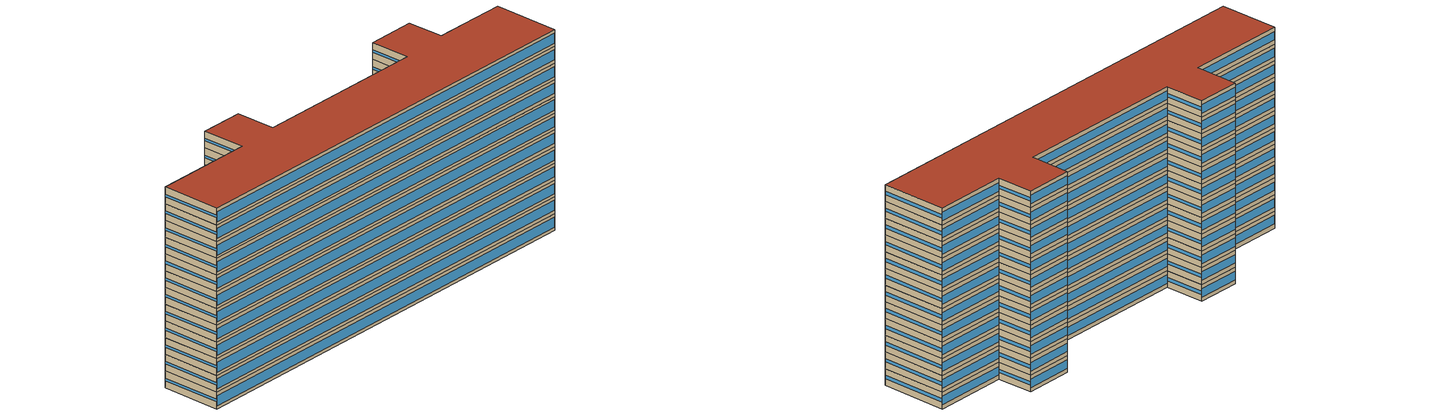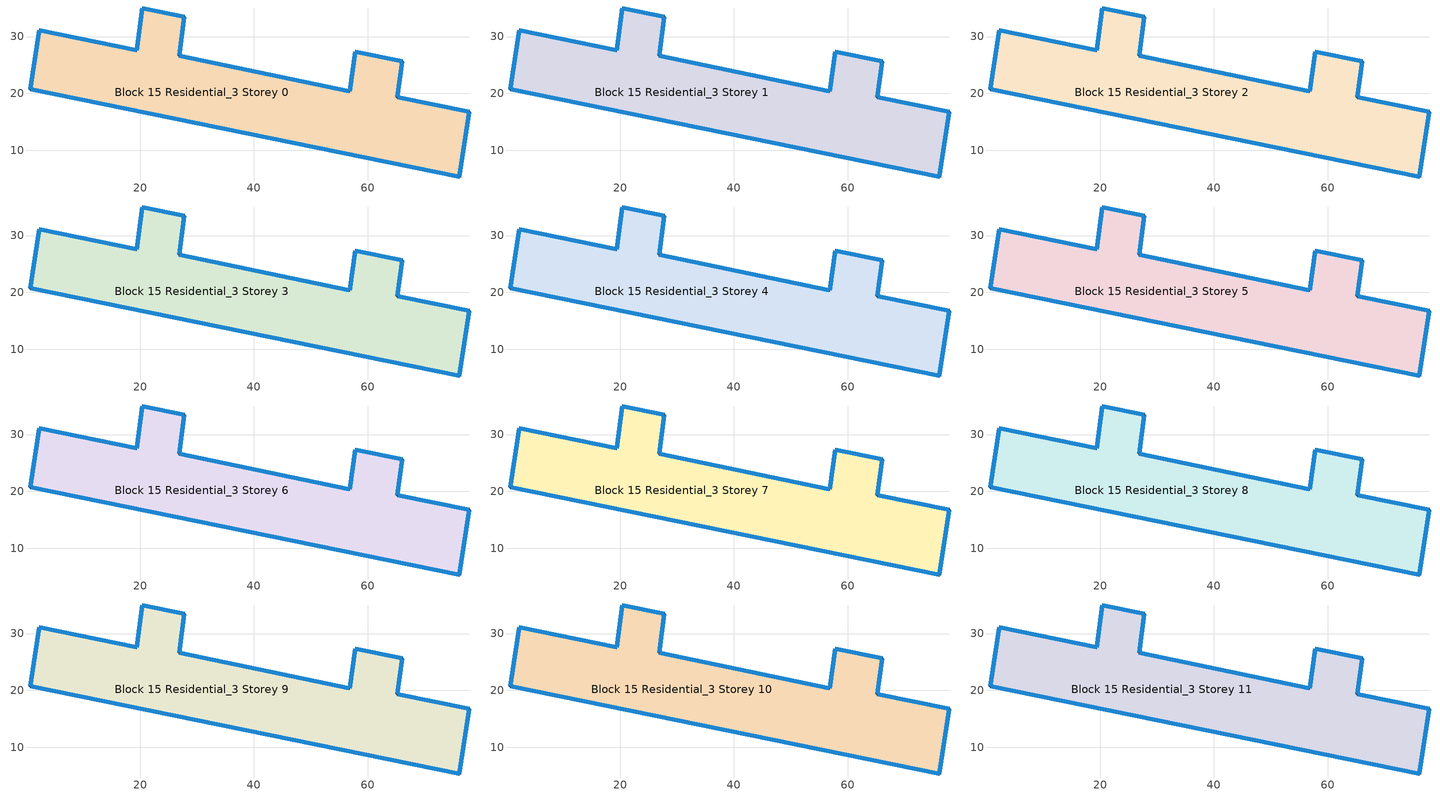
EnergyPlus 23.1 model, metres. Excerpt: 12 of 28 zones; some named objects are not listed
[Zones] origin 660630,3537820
Block 15 Residential_3 Storey 0
 floor ground (Project Floor): 66.11,25.65 65.26,19.31 77.87,16.74 76.16,5.29 0.67,20.74 2.21,31.08 19.38,27.57 20.4,35.02 27.79,33.47 26.86,26.58 56.83,20.4 57.86,27.29 z0
 wall outside (Project Wall): 0.67,20.74 76.16,5.29 77.87,16.74 65.26,19.31 66.11,25.65 57.86,27.29 56.83,20.4 26.86,26.58 27.79,33.47 20.4,35.02 19.38,27.57 2.21,31.08 0.67,20.74 z0:3
 window (Residential_south_window_construction): 0.71,20.73 76.13,5.3 z0.6:2.4
 window (Residential_east_window_construction): 76.17,5.3 77.87,16.73 / 65.26,19.32 66.11,25.64 / 26.86,26.59 27.79,33.47 z1.2:1.8
 window (Residential_north_window_construction): 77.87,16.74 65.27,19.31 / 66.1,25.65 57.86,27.29 / 56.82,20.4 26.88,26.58 / 27.79,33.47 20.4,35.02 / 19.37,27.58 2.22,31.07 z0.75:2.25
 window (Residential_west_window_construction): 57.86,27.29 56.83,20.4 / 20.39,35.02 19.38,27.58 / 2.21,31.07 0.67,20.74 z1.27:1.73
 roof outside (Project Ceiling): 76.16,5.29 77.87,16.74 65.26,19.31 66.11,25.65 57.86,27.29 56.83,20.4 26.86,26.58 27.79,33.47 20.4,35.02 19.38,27.57 2.21,31.08 0.67,20.74 z3
Block 15 Residential_3 Storey 1
 floor outside (Project Floor): 66.11,25.65 65.26,19.31 77.87,16.74 76.16,5.29 0.67,20.74 2.21,31.08 19.38,27.57 20.4,35.02 27.79,33.47 26.86,26.58 56.83,20.4 57.86,27.29 z3
 wall outside (Project Wall): 0.67,20.74 76.16,5.29 77.87,16.74 65.26,19.31 66.11,25.65 57.86,27.29 56.83,20.4 26.86,26.58 27.79,33.47 20.4,35.02 19.38,27.57 2.21,31.08 0.67,20.74 z3:6
 window (Residential_south_window_construction): 0.71,20.73 76.13,5.3 z3.6:5.4
 window (Residential_east_window_construction): 76.17,5.3 77.87,16.73 / 65.26,19.32 66.11,25.64 / 26.86,26.59 27.79,33.47 z4.2:4.8
 window (Residential_north_window_construction): 77.87,16.74 65.27,19.31 / 66.1,25.65 57.86,27.29 / 56.82,20.4 26.88,26.58 / 27.79,33.47 20.4,35.02 / 19.37,27.58 2.22,31.07 z3.75:5.25
 window (Residential_west_window_construction): 57.86,27.29 56.83,20.4 / 20.39,35.02 19.38,27.58 / 2.21,31.07 0.67,20.74 z4.28:4.72
 roof outside (Project Ceiling): 76.16,5.29 77.87,16.74 65.26,19.31 66.11,25.65 57.86,27.29 56.83,20.4 26.86,26.58 27.79,33.47 20.4,35.02 19.38,27.57 2.21,31.08 0.67,20.74 z6
Block 15 Residential_3 Storey 2
 floor outside (Project Floor): 66.11,25.65 65.26,19.31 77.87,16.74 76.16,5.29 0.67,20.74 2.21,31.08 19.38,27.57 20.4,35.02 27.79,33.47 26.86,26.58 56.83,20.4 57.86,27.29 z6
 wall outside (Project Wall): 0.67,20.74 76.16,5.29 77.87,16.74 65.26,19.31 66.11,25.65 57.86,27.29 56.83,20.4 26.86,26.58 27.79,33.47 20.4,35.02 19.38,27.57 2.21,31.08 0.67,20.74 z6:9
 window (Residential_south_window_construction): 0.71,20.73 76.13,5.3 z6.6:8.4
 window (Residential_east_window_construction): 76.17,5.3 77.87,16.73 / 65.26,19.32 66.11,25.64 / 26.86,26.59 27.79,33.47 z7.2:7.8
 window (Residential_north_window_construction): 77.87,16.74 65.27,19.31 / 66.1,25.65 57.86,27.29 / 56.82,20.4 26.88,26.58 / 27.79,33.47 20.4,35.02 / 19.37,27.58 2.22,31.07 z6.75:8.25
 window (Residential_west_window_construction): 57.86,27.29 56.83,20.4 / 20.39,35.02 19.38,27.58 / 2.21,31.07 0.67,20.74 z7.28:7.72
 roof outside (Project Ceiling): 76.16,5.29 77.87,16.74 65.26,19.31 66.11,25.65 57.86,27.29 56.83,20.4 26.86,26.58 27.79,33.47 20.4,35.02 19.38,27.57 2.21,31.08 0.67,20.74 z9
Block 15 Residential_3 Storey 3
 floor outside (Project Floor): 66.11,25.65 65.26,19.31 77.87,16.74 76.16,5.29 0.67,20.74 2.21,31.08 19.38,27.57 20.4,35.02 27.79,33.47 26.86,26.58 56.83,20.4 57.86,27.29 z9
 wall outside (Project Wall): 0.67,20.74 76.16,5.29 77.87,16.74 65.26,19.31 66.11,25.65 57.86,27.29 56.83,20.4 26.86,26.58 27.79,33.47 20.4,35.02 19.38,27.57 2.21,31.08 0.67,20.74 z9:12
 window (Residential_south_window_construction): 0.71,20.73 76.13,5.3 z9.6:11.4
 window (Residential_east_window_construction): 76.17,5.3 77.87,16.73 / 65.26,19.32 66.11,25.64 / 26.86,26.59 27.79,33.47 z10.2:10.8
 window (Residential_north_window_construction): 77.87,16.74 65.27,19.31 / 66.1,25.65 57.86,27.29 / 56.82,20.4 26.88,26.58 / 27.79,33.47 20.4,35.02 / 19.37,27.58 2.22,31.07 z9.75:11.25
 window (Residential_west_window_construction): 57.86,27.29 56.83,20.4 / 20.39,35.02 19.38,27.58 / 2.21,31.07 0.67,20.74 z10.28:10.72
 roof outside (Project Ceiling): 76.16,5.29 77.87,16.74 65.26,19.31 66.11,25.65 57.86,27.29 56.83,20.4 26.86,26.58 27.79,33.47 20.4,35.02 19.38,27.57 2.21,31.08 0.67,20.74 z12
Block 15 Residential_3 Storey 4
 floor outside (Project Floor): 66.11,25.65 65.26,19.31 77.87,16.74 76.16,5.29 0.67,20.74 2.21,31.08 19.38,27.57 20.4,35.02 27.79,33.47 26.86,26.58 56.83,20.4 57.86,27.29 z12
 wall outside (Project Wall): 0.67,20.74 76.16,5.29 77.87,16.74 65.26,19.31 66.11,25.65 57.86,27.29 56.83,20.4 26.86,26.58 27.79,33.47 20.4,35.02 19.38,27.57 2.21,31.08 0.67,20.74 z12:15
 window (Residential_south_window_construction): 0.71,20.73 76.13,5.3 z12.6:14.4
 window (Residential_east_window_construction): 76.17,5.3 77.87,16.73 / 65.26,19.32 66.11,25.64 / 26.86,26.59 27.79,33.47 z13.2:13.8
 window (Residential_north_window_construction): 77.87,16.74 65.27,19.31 / 66.1,25.65 57.86,27.29 / 56.82,20.4 26.88,26.58 / 27.79,33.47 20.4,35.02 / 19.37,27.58 2.22,31.07 z12.75:14.25
 window (Residential_west_window_construction): 57.86,27.29 56.83,20.4 / 20.39,35.02 19.38,27.58 / 2.21,31.07 0.67,20.74 z13.28:13.72
 roof outside (Project Ceiling): 76.16,5.29 77.87,16.74 65.26,19.31 66.11,25.65 57.86,27.29 56.83,20.4 26.86,26.58 27.79,33.47 20.4,35.02 19.38,27.57 2.21,31.08 0.67,20.74 z15
Block 15 Residential_3 Storey 5
 floor outside (Project Floor): 66.11,25.65 65.26,19.31 77.87,16.74 76.16,5.29 0.67,20.74 2.21,31.08 19.38,27.57 20.4,35.02 27.79,33.47 26.86,26.58 56.83,20.4 57.86,27.29 z15
 wall outside (Project Wall): 0.67,20.74 76.16,5.29 77.87,16.74 65.26,19.31 66.11,25.65 57.86,27.29 56.83,20.4 26.86,26.58 27.79,33.47 20.4,35.02 19.38,27.57 2.21,31.08 0.67,20.74 z15:18
 window (Residential_south_window_construction): 0.71,20.73 76.13,5.3 z15.6:17.4
 window (Residential_east_window_construction): 76.17,5.3 77.87,16.73 / 65.26,19.32 66.11,25.64 / 26.86,26.59 27.79,33.47 z16.2:16.8
 window (Residential_north_window_construction): 77.87,16.74 65.27,19.31 / 66.1,25.65 57.86,27.29 / 56.82,20.4 26.88,26.58 / 27.79,33.47 20.4,35.02 / 19.37,27.58 2.22,31.07 z15.75:17.25
 window (Residential_west_window_construction): 57.86,27.29 56.83,20.4 / 20.39,35.02 19.38,27.58 / 2.21,31.07 0.67,20.74 z16.27:16.73
 roof outside (Project Ceiling): 76.16,5.29 77.87,16.74 65.26,19.31 66.11,25.65 57.86,27.29 56.83,20.4 26.86,26.58 27.79,33.47 20.4,35.02 19.38,27.57 2.21,31.08 0.67,20.74 z18
Block 15 Residential_3 Storey 6
 floor outside (Project Floor): 66.11,25.65 65.26,19.31 77.87,16.74 76.16,5.29 0.67,20.74 2.21,31.08 19.38,27.57 20.4,35.02 27.79,33.47 26.86,26.58 56.83,20.4 57.86,27.29 z18
 wall outside (Project Wall): 0.67,20.74 76.16,5.29 77.87,16.74 65.26,19.31 66.11,25.65 57.86,27.29 56.83,20.4 26.86,26.58 27.79,33.47 20.4,35.02 19.38,27.57 2.21,31.08 0.67,20.74 z18:21
 window (Residential_south_window_construction): 0.71,20.73 76.13,5.3 z18.6:20.4
 window (Residential_east_window_construction): 76.17,5.3 77.87,16.73 / 65.26,19.32 66.11,25.64 / 26.86,26.59 27.79,33.47 z19.2:19.8
 window (Residential_north_window_construction): 77.87,16.74 65.27,19.31 / 66.1,25.65 57.86,27.29 / 56.82,20.4 26.88,26.58 / 27.79,33.47 20.4,35.02 / 19.37,27.58 2.22,31.07 z18.75:20.25
 window (Residential_west_window_construction): 57.86,27.29 56.83,20.4 / 20.39,35.02 19.38,27.58 / 2.21,31.07 0.67,20.74 z19.27:19.73
 roof outside (Project Ceiling): 76.16,5.29 77.87,16.74 65.26,19.31 66.11,25.65 57.86,27.29 56.83,20.4 26.86,26.58 27.79,33.47 20.4,35.02 19.38,27.57 2.21,31.08 0.67,20.74 z21
Block 15 Residential_3 Storey 7
 floor outside (Project Floor): 66.11,25.65 65.26,19.31 77.87,16.74 76.16,5.29 0.67,20.74 2.21,31.08 19.38,27.57 20.4,35.02 27.79,33.47 26.86,26.58 56.83,20.4 57.86,27.29 z21
 wall outside (Project Wall): 0.67,20.74 76.16,5.29 77.87,16.74 65.26,19.31 66.11,25.65 57.86,27.29 56.83,20.4 26.86,26.58 27.79,33.47 20.4,35.02 19.38,27.57 2.21,31.08 0.67,20.74 z21:24
 window (Residential_south_window_construction): 0.71,20.73 76.13,5.3 z21.6:23.4
 window (Residential_east_window_construction): 76.17,5.3 77.87,16.73 / 65.26,19.32 66.11,25.64 / 26.86,26.59 27.79,33.47 z22.2:22.8
 window (Residential_north_window_construction): 77.87,16.74 65.27,19.31 / 66.1,25.65 57.86,27.29 / 56.82,20.4 26.88,26.58 / 27.79,33.47 20.4,35.02 / 19.37,27.58 2.22,31.07 z21.75:23.25
 window (Residential_west_window_construction): 57.86,27.29 56.83,20.4 / 20.39,35.02 19.38,27.58 / 2.21,31.07 0.67,20.74 z22.27:22.73
 roof outside (Project Ceiling): 76.16,5.29 77.87,16.74 65.26,19.31 66.11,25.65 57.86,27.29 56.83,20.4 26.86,26.58 27.79,33.47 20.4,35.02 19.38,27.57 2.21,31.08 0.67,20.74 z24
Block 15 Residential_3 Storey 8
 floor outside (Project Floor): 66.11,25.65 65.26,19.31 77.87,16.74 76.16,5.29 0.67,20.74 2.21,31.08 19.38,27.57 20.4,35.02 27.79,33.47 26.86,26.58 56.83,20.4 57.86,27.29 z24
 wall outside (Project Wall): 0.67,20.74 76.16,5.29 77.87,16.74 65.26,19.31 66.11,25.65 57.86,27.29 56.83,20.4 26.86,26.58 27.79,33.47 20.4,35.02 19.38,27.57 2.21,31.08 0.67,20.74 z24:27
 window (Residential_south_window_construction): 0.71,20.73 76.13,5.3 z24.6:26.4
 window (Residential_east_window_construction): 76.17,5.3 77.87,16.73 / 65.26,19.32 66.11,25.64 / 26.86,26.59 27.79,33.47 z25.2:25.8
 window (Residential_north_window_construction): 77.87,16.74 65.27,19.31 / 66.1,25.65 57.86,27.29 / 56.82,20.4 26.88,26.58 / 27.79,33.47 20.4,35.02 / 19.37,27.58 2.22,31.07 z24.75:26.25
 window (Residential_west_window_construction): 57.86,27.29 56.83,20.4 / 20.39,35.02 19.38,27.58 / 2.21,31.07 0.67,20.74 z25.27:25.73
 roof outside (Project Ceiling): 76.16,5.29 77.87,16.74 65.26,19.31 66.11,25.65 57.86,27.29 56.83,20.4 26.86,26.58 27.79,33.47 20.4,35.02 19.38,27.57 2.21,31.08 0.67,20.74 z27
Block 15 Residential_3 Storey 9
 floor outside (Project Floor): 66.11,25.65 65.26,19.31 77.87,16.74 76.16,5.29 0.67,20.74 2.21,31.08 19.38,27.57 20.4,35.02 27.79,33.47 26.86,26.58 56.83,20.4 57.86,27.29 z27
 wall outside (Project Wall): 0.67,20.74 76.16,5.29 77.87,16.74 65.26,19.31 66.11,25.65 57.86,27.29 56.83,20.4 26.86,26.58 27.79,33.47 20.4,35.02 19.38,27.57 2.21,31.08 0.67,20.74 z27:30
 window (Residential_south_window_construction): 0.71,20.73 76.13,5.3 z27.6:29.4
 window (Residential_east_window_construction): 76.17,5.3 77.87,16.73 / 65.26,19.32 66.11,25.64 / 26.86,26.59 27.79,33.47 z28.2:28.8
 window (Residential_north_window_construction): 77.87,16.74 65.27,19.31 / 66.1,25.65 57.86,27.29 / 56.82,20.4 26.88,26.58 / 27.79,33.47 20.4,35.02 / 19.37,27.58 2.22,31.07 z27.75:29.25
 window (Residential_west_window_construction): 57.86,27.29 56.83,20.4 / 20.39,35.02 19.38,27.58 / 2.21,31.07 0.67,20.74 z28.27:28.73
 roof outside (Project Ceiling): 76.16,5.29 77.87,16.74 65.26,19.31 66.11,25.65 57.86,27.29 56.83,20.4 26.86,26.58 27.79,33.47 20.4,35.02 19.38,27.57 2.21,31.08 0.67,20.74 z30
Block 15 Residential_3 Storey 10
 floor outside (Project Floor): 66.11,25.65 65.26,19.31 77.87,16.74 76.16,5.29 0.67,20.74 2.21,31.08 19.38,27.57 20.4,35.02 27.79,33.47 26.86,26.58 56.83,20.4 57.86,27.29 z30
 wall outside (Project Wall): 0.67,20.74 76.16,5.29 77.87,16.74 65.26,19.31 66.11,25.65 57.86,27.29 56.83,20.4 26.86,26.58 27.79,33.47 20.4,35.02 19.38,27.57 2.21,31.08 0.67,20.74 z30:33
 window (Residential_south_window_construction): 0.71,20.73 76.13,5.3 z30.6:32.4
 window (Residential_east_window_construction): 76.17,5.3 77.87,16.73 / 65.26,19.32 66.11,25.64 / 26.86,26.59 27.79,33.47 z31.2:31.8
 window (Residential_north_window_construction): 77.87,16.74 65.27,19.31 / 66.1,25.65 57.86,27.29 / 56.82,20.4 26.88,26.58 / 27.79,33.47 20.4,35.02 / 19.37,27.58 2.22,31.07 z30.75:32.25
 window (Residential_west_window_construction): 57.86,27.29 56.83,20.4 / 20.39,35.02 19.38,27.58 / 2.21,31.07 0.67,20.74 z31.27:31.73
 roof outside (Project Ceiling): 76.16,5.29 77.87,16.74 65.26,19.31 66.11,25.65 57.86,27.29 56.83,20.4 26.86,26.58 27.79,33.47 20.4,35.02 19.38,27.57 2.21,31.08 0.67,20.74 z33
Block 15 Residential_3 Storey 11
 floor outside (Project Floor): 66.11,25.65 65.26,19.31 77.87,16.74 76.16,5.29 0.67,20.74 2.21,31.08 19.38,27.57 20.4,35.02 27.79,33.47 26.86,26.58 56.83,20.4 57.86,27.29 z33
 wall outside (Project Wall): 0.67,20.74 76.16,5.29 77.87,16.74 65.26,19.31 66.11,25.65 57.86,27.29 56.83,20.4 26.86,26.58 27.79,33.47 20.4,35.02 19.38,27.57 2.21,31.08 0.67,20.74 z33:36
 window (Residential_south_window_construction): 0.71,20.73 76.13,5.3 z33.6:35.4
 window (Residential_east_window_construction): 76.17,5.3 77.87,16.73 / 65.26,19.32 66.11,25.64 / 26.86,26.59 27.79,33.47 z34.2:34.8
 window (Residential_north_window_construction): 77.87,16.74 65.27,19.31 / 66.1,25.65 57.86,27.29 / 56.82,20.4 26.88,26.58 / 27.79,33.47 20.4,35.02 / 19.37,27.58 2.22,31.07 z33.75:35.25
 window (Residential_west_window_construction): 57.86,27.29 56.83,20.4 / 20.39,35.02 19.38,27.58 / 2.21,31.07 0.67,20.74 z34.27:34.73
 roof outside (Project Ceiling): 76.16,5.29 77.87,16.74 65.26,19.31 66.11,25.65 57.86,27.29 56.83,20.4 26.86,26.58 27.79,33.47 20.4,35.02 19.38,27.57 2.21,31.08 0.67,20.74 z36
[Building]
Building_1: North Axis=0; Terrain=City; Loads Convergence Tolerance Value=0.04; Temperature Convergence Tolerance Value=0.4; Solar Distribution=FullExterior; Maximum Number of Warmup Days=25; Minimum Number of Warmup Days=6
[Site:Location]
CHN Design_Conditions: Latitude=30; Longitude=114; Time Zone=8; Elevation=12
[SIZINGPERIOD:DESIGNDAY] Day of Month=21; DryBulb Temperature Range Modifier Type=DefaultMultipliers; Humidity Condition Type=Wetbulb; Barometric Pressure=101181; Rain Indicator=No; Snow Indicator=No; Daylight Saving Time Indicator=No; Sky Clearness=0; Begin Environment Reset Mode=FullResetAtBeginEnvironment
Name | Month | Day Type | Maximum DryBulb Temperature | Daily DryBulb Temperature Range | Wetbulb or DewPoint at Maximum DryBulb | Wind Speed | Wind Direction | Solar Model Indicator | ASHRAE Clear Sky Optical Depth for Beam Irradiance taub | ASHRAE Clear Sky Optical Depth for Diffuse Irradiance taud
Ann Htg 99.6% Condns DB | 1 | WinterDesignDay | -10 | 0 | -4.8 | 1 | 340 | ASHRAEClearSky | 0 | 0
Ann Clg .4% Condns DB=>MWB | 7 | SummerDesignDay | 40 | 6.6 | 27.1 | 3.5 | 220 | ASHRAETau | 0.781 | 1.413
[MATERIAL]
DefaultMaterial: Roughness=Rough; Thickness=0.1; Conductivity=0.1; Density=1000; Specific Heat=1000; Thermal Absorptance=0.9; Solar Absorptance=0.7; Visible Absorptance=0.7
[WINDOWMATERIAL:SIMPLEGLAZINGSYSTEM] UFactor=1.5; Solar Heat Gain Coefficient=0.4; Visible Transmittance=0.6
Residential_east_window; Residential_south_window; Residential_west_window; Residential_north_window
[CONSTRUCTION]
Project Wall; Project Floor; Project Ceiling: DefaultMaterial
Residential_east_window_construction: Residential_east_window
Residential_south_window_construction: Residential_south_window
Residential_west_window_construction: Residential_west_window
Residential_north_window_construction: Residential_north_window
[SPACE] Ceiling Height=autocalculate; Volume=autocalculate; Floor Area=autocalculate; Space Type=Residential
Name | Zone
Block 15 Residential_3 Storey 0_space | Block 15 Residential_3 Storey 0
Block 15 Residential_3 Storey 1_space | Block 15 Residential_3 Storey 1
Block 15 Residential_3 Storey 2_space | Block 15 Residential_3 Storey 2
Block 15 Residential_3 Storey 3_space | Block 15 Residential_3 Storey 3
Block 15 Residential_3 Storey 4_space | Block 15 Residential_3 Storey 4
Block 15 Residential_3 Storey 5_space | Block 15 Residential_3 Storey 5
Block 15 Residential_3 Storey 6_space | Block 15 Residential_3 Storey 6
Block 15 Residential_3 Storey 7_space | Block 15 Residential_3 Storey 7
Block 15 Residential_3 Storey 8_space | Block 15 Residential_3 Storey 8
Block 15 Residential_3 Storey 9_space | Block 15 Residential_3 Storey 9
Block 15 Residential_3 Storey 10_space | Block 15 Residential_3 Storey 10
Block 15 Residential_3 Storey 11_space | Block 15 Residential_3 Storey 11
[SPACELIST]
Residential: Block 15 Residential_3 Storey 0_space, Block 15 Residential_3 Storey 1_space, Block 15 Residential_3 Storey 2_space, Block 15 Residential_3 Storey 3_space, Block 15 Residential_3 Storey 4_space, Block 15 Residential_3 Storey 5_space, Block 15 Residential_3 Storey 6_space, Block 15 Residential_3 Storey 7_space, Block 15 Residential_3 Storey 8_space, Block 15 Residential_3 Storey 9_space, Block 15 Residential_3 Storey 10_space, Block 15 Residential_3 Storey 11_space, Block 15 Residential_3 Storey 12_space, Block 15 Residential_3 Storey 13_space, Block 15 Residential_3 Storey 14_space, Block 15 Residential_3 Storey 15_space, Block 15 Residential_3 Storey 16_space, Block 15 Residential_3 Storey 17_space, Block 15 Residential_3 Storey 18_space, Block 15 Residential_3 Storey 19_space, Block 15 Residential_3 Storey 20_space, Block 15 Residential_3 Storey 21_space, Block 15 Residential_3 Storey 22_space, Block 15 Residential_3 Storey 23_space, Block 15 Residential_3 Storey 24_space, Block 15 Residential_3 Storey 25_space, Block 15 Residential_3 Storey 26_space, Block 15 Residential_3 Storey 27_space
[ZONE] Type=1; Multiplier=1; Ceiling Height=autocalculate; Volume=autocalculate; Floor Area=autocalculate; Part of Total Floor Area=Yes
Block 15 Residential_3 Storey 0; Block 15 Residential_3 Storey 1; Block 15 Residential_3 Storey 2; Block 15 Residential_3 Storey 3; Block 15 Residential_3 Storey 4; Block 15 Residential_3 Storey 5; Block 15 Residential_3 Storey 6; Block 15 Residential_3 Storey 7; Block 15 Residential_3 Storey 8; Block 15 Residential_3 Storey 9; Block 15 Residential_3 Storey 10; Block 15 Residential_3 Storey 11
[PEOPLE]
People_for_residential: Zone or ZoneList or Space or SpaceList=Residential; Number of People Schedule=SeasonalSchedule_Schedule_residential_people; Number of People Calculation Method=People/Area; People per Floor Area=0.04; Fraction Radiant=0.3; Sensible Heat Fraction=autocalculate; Activity Level Schedule=SeasonalSchedule_Schedule_residential_activity; Carbon Dioxide Generation Rate=3.82e-08; Enable ASHRAE 55 Comfort Warnings=No; Mean Radiant Temperature Calculation Type=ZoneAveraged; Clothing Insulation Calculation Method=ClothingInsulationSchedule; Cold Stress Temperature Threshold=15.56; Heat Stress Temperature Threshold=30
[LIGHTS]
Light_for_residential: Zone or ZoneList or Space or SpaceList=Residential; Schedule=SeasonalSchedule_residential_lighting; Design Level Calculation Method=Watts/Area; Watts per Zone Floor Area=5; Return Air Fraction=0; Fraction Radiant=0.32; Fraction Visible=0.25; Fraction Replaceable=1; EndUse Subcategory=General; Return Air Fraction Calculated from Plenum Temperature=No; Return Air Fraction Function of Plenum Temperature Coefficient 1=0; Return Air Fraction Function of Plenum Temperature Coefficient 2=0
[ELECTRICEQUIPMENT]
Equipment_for_residential: Zone or ZoneList or Space or SpaceList=Residential; Schedule=SeasonalSchedule_Schedule_residential_equipment; Design Level Calculation Method=Watts/Area; Watts per Zone Floor Area=3.8; Fraction Latent=0; Fraction Radiant=0; Fraction Lost=0; EndUse Subcategory=Electric Equipment
[DAYLIGHTING:CONTROLS] Illuminance Setpoint at Reference Point 1=300
Name | Zone or Space | Glare Calculation Daylighting Reference Point | Daylighting Reference Point 1
Dlight_Block 15 Residential_3 Storey 0 | Block 15 Residential_3 Storey 0 | Rpoint_Block 15 Residential_3 Storey 0 | Rpoint_Block 15 Residential_3 Storey 0
Dlight_Block 15 Residential_3 Storey 1 | Block 15 Residential_3 Storey 1 | Rpoint_Block 15 Residential_3 Storey 1 | Rpoint_Block 15 Residential_3 Storey 1
Dlight_Block 15 Residential_3 Storey 2 | Block 15 Residential_3 Storey 2 | Rpoint_Block 15 Residential_3 Storey 2 | Rpoint_Block 15 Residential_3 Storey 2
Dlight_Block 15 Residential_3 Storey 3 | Block 15 Residential_3 Storey 3 | Rpoint_Block 15 Residential_3 Storey 3 | Rpoint_Block 15 Residential_3 Storey 3
Dlight_Block 15 Residential_3 Storey 4 | Block 15 Residential_3 Storey 4 | Rpoint_Block 15 Residential_3 Storey 4 | Rpoint_Block 15 Residential_3 Storey 4
Dlight_Block 15 Residential_3 Storey 5 | Block 15 Residential_3 Storey 5 | Rpoint_Block 15 Residential_3 Storey 5 | Rpoint_Block 15 Residential_3 Storey 5
Dlight_Block 15 Residential_3 Storey 6 | Block 15 Residential_3 Storey 6 | Rpoint_Block 15 Residential_3 Storey 6 | Rpoint_Block 15 Residential_3 Storey 6
Dlight_Block 15 Residential_3 Storey 7 | Block 15 Residential_3 Storey 7 | Rpoint_Block 15 Residential_3 Storey 7 | Rpoint_Block 15 Residential_3 Storey 7
Dlight_Block 15 Residential_3 Storey 8 | Block 15 Residential_3 Storey 8 | Rpoint_Block 15 Residential_3 Storey 8 | Rpoint_Block 15 Residential_3 Storey 8
Dlight_Block 15 Residential_3 Storey 9 | Block 15 Residential_3 Storey 9 | Rpoint_Block 15 Residential_3 Storey 9 | Rpoint_Block 15 Residential_3 Storey 9
Dlight_Block 15 Residential_3 Storey 10 | Block 15 Residential_3 Storey 10 | Rpoint_Block 15 Residential_3 Storey 10 | Rpoint_Block 15 Residential_3 Storey 10
Dlight_Block 15 Residential_3 Storey 11 | Block 15 Residential_3 Storey 11 | Rpoint_Block 15 Residential_3 Storey 11 | Rpoint_Block 15 Residential_3 Storey 11
[HVACTEMPLATE:THERMOSTAT]
Name | Heating Setpoint Schedule | Cooling Setpoint Schedule
Thermostat_for_office | SeasonalSchedule_office_heating | SeasonalSchedule_office_cooling
Thermostat_for_commercial | SeasonalSchedule_commerical_heating | SeasonalSchedule_commerical_cooling
Thermostat_for_residential | SeasonalSchedule_residential_heating | SeasonalSchedule_residential_cooling
Thermostat_for_school | SeasonalSchedule_school_heating | SeasonalSchedule_school_cooling
Thermostat_for_hospital | SeasonalSchedule_hospital_heating | SeasonalSchedule_hospital_cooling
Thermostat_for_industrial | SeasonalSchedule_Industrial_heating | SeasonalSchedule_Industrial_cooling
Thermostat_for_transport | SeasonalSchedule_transport_heating | SeasonalSchedule_transport_cooling
Thermostat_for_administration | SeasonalSchedule_administration_heating | SeasonalSchedule_administration_cooling
[HVACTEMPLATE:ZONE:IDEALLOADSAIRSYSTEM] Template Thermostat=Thermostat_for_residential; Maximum Heating Supply Air Temperature=50; Minimum Cooling Supply Air Temperature=13; Maximum Heating Supply Air Humidity Ratio=0.0156; Minimum Cooling Supply Air Humidity Ratio=0.0077; Heating Limit=NoLimit; Cooling Limit=NoLimit; Dehumidification Control Type=ConstantSensibleHeatRatio; Cooling Sensible Heat Ratio=0.7; Dehumidification Setpoint=60; Humidification Control Type=None; Humidification Setpoint=30; Outdoor Air Method=DetailedSpecification; Outdoor Air Flow Rate per Person=0.00944; Outdoor Air Flow Rate per Zone Floor Area=0; Outdoor Air Flow Rate per Zone=0; Design Specification Outdoor Air Object=Ventilation_for_residential; Demand Controlled Ventilation Type=None; Outdoor Air Economizer Type=NoEconomizer; Heat Recovery Type=None; Sensible Heat Recovery Effectiveness=0.7; Latent Heat Recovery Effectiveness=0.65
Block 15 Residential_3 Storey 0; Block 15 Residential_3 Storey 1; Block 15 Residential_3 Storey 2; Block 15 Residential_3 Storey 3; Block 15 Residential_3 Storey 4; Block 15 Residential_3 Storey 5; Block 15 Residential_3 Storey 6; Block 15 Residential_3 Storey 7; Block 15 Residential_3 Storey 8; Block 15 Residential_3 Storey 9; Block 15 Residential_3 Storey 10; Block 15 Residential_3 Storey 11
[DESIGNSPECIFICATION:OUTDOORAIR]
Ventilation_for_residential: Outdoor Air Method=Flow/Person; Outdoor Air Flow per Person=0.00833333; Outdoor Air Flow per Zone Floor Area=0; Outdoor Air Flow per Zone=0; Outdoor Air Flow Air Changes per Hour=0
[SCHEDULE:DAY:HOURLY]
Schedule_administration_heating_summer_hourly; Schedule_commerical_heating_summer_hourly; Schedule_residential_heating_summer_hourly; Schedule_school_heating_summer_hourly; Schedule_hospital_heating_summer_hourly; Schedule_Industrial_heating_summer_hourly; Schedule_transport_heating_summer_hourly; Schedule_office_heating_summer_hourly: -20, -20, -20, -20, -20, -20, -20, -20, -20, -20, -20, -20, -20, -20, -20, -20, -20, -20, -20, -20, -20, -20, -20, -20
Schedule_administration_heating_winnter_weekday_hourly: 5, 5, 5, 5, 5, 5, 12, 12, 18, 20, 20, 20, 20, 20, 20, 20, 20, 20, 18, 5, 5, 5, 5, 5
Schedule_administration_heating_winnter_holiday_hourly; Schedule_school_heating_winnter_holiday_hourly: 5, 5, 5, 5, 5, 5, 5, 5, 5, 5, 5, 5, 5, 5, 5, 5, 5, 5, 5, 5, 5, 5, 5, 5
Schedule_administration_cooling_winter_hourly; Schedule_administration_cooling_summer_holiday_hourly; Schedule_commerical_cooling_winter_hourly; Schedule_residential_cooling_winter_hourly; Schedule_school_cooling_winter_hourly; Schedule_school_cooling_summer_holiday_hourly; Schedule_hospital_cooling_winter_hourly; Schedule_Industrial_cooling_winter_hourly; Schedule_transport_cooling_winter_hourly; Schedule_office_cooling_winter_hourly: 50, 50, 50, 50, 50, 50, 50, 50, 50, 50, 50, 50, 50, 50, 50, 50, 50, 50, 50, 50, 50, 50, 50, 50
Schedule_administration_cooling_summer_weekday_hourly: 50, 50, 50, 50, 50, 50, 50, 28, 26, 26, 26, 26, 26, 26, 26, 26, 26, 26, 50, 50, 50, 50, 50, 50
Schedule_commerical_heating_winnter_weekday_hourly; Schedule_commerical_heating_winnter_holiday_hourly: 5, 5, 5, 5, 5, 5, 12, 16, 18, 18, 18, 18, 18, 18, 18, 18, 18, 18, 18, 18, 12, 5, 5, 5
Schedule_commerical_cooling_summer_weekday_hourly; Schedule_commerical_cooling_summer_holiday_hourly: 50, 50, 50, 50, 50, 50, 50, 28, 24, 24, 24, 24, 24, 24, 24, 24, 24, 24, 24, 24, 24, 28, 50, 50
Schedule_residential_heating_winnter_weekday_hourly; Schedule_residential_heating_winnter_holiday_hourly: 18, 18, 18, 18, 18, 18, 18, -20, -20, -20, -20, -20, -20, -20, -20, -20, -20, -20, -20, -20, 18, 18, 18, 18
Schedule_residential_cooling_summer_weekday_hourly; Schedule_residential_cooling_summer_holiday_hourly: 26, 26, 26, 26, 26, 26, 26, 50, 50, 50, 50, 50, 50, 50, 50, 50, 50, 50, 50, 50, 26, 26, 26, 26
Schedule_residential_lighting_weekday_hourly; Schedule_residential_lighting_holiday_hourly: 0.1, 0.1, 0.1, 0.1, 0.1, 0.8, 0.5, 0, 0, 0, 0, 0, 0, 0, 0, 0, 0, 0, 1, 1, 1, 1, 0.1, 0.1
Schedule_residential_equipment_weekday_hourly: 0.2, 0.2, 0.2, 0.2, 0.2, 0.2, 0.8, 0.8, 0.6, 0.6, 0.8, 0.8, 0.8, 0.5, 0.5, 0.5, 0.6, 0.9, 0.9, 0.9, 0.9, 0.9, 0.2, 0.2
Schedule_residential_equipment_holiday_hourly: 0.2, 0.2, 0.2, 0.2, 0.2, 0.2, 0.75, 1, 0.5, 0.3, 0.5, 0.8, 0.5, 0.25, 0.25, 0.25, 0.25, 0.5, 0.9, 0.8, 0.75, 0.5, 0.2, 0.2
Schedule_residential_people_weekday_hourly: 1, 1, 1, 1, 1, 1, 0.5, 0.5, 0, 0, 0, 0, 0, 0, 0, 0, 0, 0, 0, 0, 0.5, 1, 1, 1
Schedule_residential_people_holiday_hourly: 0.5, 0.5, 0.5, 0.5, 0.5, 0.5, 0.5, 0.5, 0.5, 0.5, 0.5, 0.5, 0.5, 0.5, 0.5, 0.5, 0.5, 0.5, 0.5, 0.5, 0.5, 0.5, 0.5, 0.5
Schedule_residential_activity_weekday_hourly; Schedule_residential_activity_holiday_hourly: 108, 108, 108, 108, 108, 108, 108, 108, 108, 108, 108, 108, 108, 108, 108, 108, 108, 108, 108, 108, 108, 108, 108, 108
Schedule_school_heating_winnter_weekday_hourly: 5, 5, 5, 5, 5, 12, 18, 20, 20, 20, 20, 20, 20, 20, 20, 20, 20, 20, 18, 12, 5, 5, 5, 5
Schedule_school_cooling_summer_weekday_hourly: 50, 50, 50, 50, 50, 50, 28, 26, 26, 26, 26, 26, 26, 26, 26, 26, 26, 26, 50, 50, 50, 50, 50, 50
Schedule_hospital_heating_winnter_weekday_hourly; Schedule_hospital_heating_winnter_holiday_hourly: 22, 22, 22, 22, 22, 22, 22, 22, 22, 22, 22, 22, 22, 22, 22, 22, 22, 22, 22, 22, 22, 22, 22, 22
Schedule_hospital_cooling_summer_weekday_hourly; Schedule_hospital_cooling_summer_holiday_hourly: 26, 26, 26, 26, 26, 26, 26, 26, 26, 26, 26, 26, 26, 26, 26, 26, 26, 26, 26, 26, 26, 26, 26, 26
Schedule_Industrial_heating_winnter_weekday_hourly; Schedule_Industrial_heating_winnter_holiday_hourly: -20, -20, -20, -20, -20, -20, 18, 18, 18, 18, 18, 18, 18, 18, 18, 18, 18, 18, 18, -20, -20, -20, -20, -20
Schedule_Industrial_cooling_summer_weekday_hourly; Schedule_Industrial_cooling_summer_holiday_hourly: 50, 50, 50, 50, 50, 50, 50, 28, 28, 28, 28, 28, 28, 28, 28, 28, 28, 28, 28, 50, 50, 50, 50, 50
Schedule_transport_heating_winnter_weekday_hourly; Schedule_transport_heating_winnter_holiday_hourly: 18, 18, 18, 18, 18, 18, 20, 20, 20, 20, 20, 20, 20, 20, 20, 20, 20, 20, 20, 20, 20, 20, 18, 18
Schedule_transport_cooling_summer_weekday_hourly; Schedule_transport_cooling_summer_holiday_hourly: 26, 26, 26, 26, 26, 26, 26, 24, 24, 24, 25, 24, 24, 24, 24, 24, 24, 24, 24, 24, 24, 24, 26, 28
Schedule_office_heating_winnter_weekday_hourly: 5, 5, 5, 5, 5, 5, 12, 18, 20, 20, 20, 20, 20, 20, 20, 20, 20, 20, 20, 18, 12, 5, 5, 5
Schedule_office_heating_winnter_holiday_hourly: 5, 5, 5, 5, 5, 5, 5, 5, 5, 16, 16, 16, 16, 16, 16, 16, 16, 5, 5, 5, 5, 5, 5, 5
Schedule_office_cooling_summer_weekday_hourly: 50, 50, 50, 50, 50, 50, 28, 26, 26, 26, 26, 26, 26, 26, 26, 26, 26, 26, 26, 26, 50, 50, 50, 50
Schedule_office_cooling_summer_holiday_hourly: 50, 50, 50, 50, 50, 50, 50, 50, 50, 50, 50, 26, 26, 26, 26, 26, 26, 50, 50, 50, 50, 50, 50, 50
[SCHEDULE:WEEK:DAILY]
Schedule_office_heating_summer_weekly: Schedule_office_heating_summer_hourly, Schedule_office_heating_summer_hourly, Schedule_office_heating_summer_hourly, Schedule_office_heating_summer_hourly, Schedule_office_heating_summer_hourly, Schedule_office_heating_summer_hourly, Schedule_office_heating_summer_hourly, Schedule_office_heating_summer_hourly, Schedule_office_heating_summer_hourly, Schedule_office_heating_summer_hourly, Schedule_office_heating_summer_hourly, Schedule_office_heating_summer_hourly
Schedule_office_heating_winnter_weekly: Schedule_office_heating_winnter_holiday_hourly, Schedule_office_heating_winnter_weekday_hourly, Schedule_office_heating_winnter_weekday_hourly, Schedule_office_heating_winnter_weekday_hourly, Schedule_office_heating_winnter_weekday_hourly, Schedule_office_heating_winnter_weekday_hourly, Schedule_office_heating_winnter_holiday_hourly, Schedule_office_heating_winnter_holiday_hourly, Schedule_office_heating_winnter_weekday_hourly, Schedule_office_heating_winnter_weekday_hourly, Schedule_office_heating_winnter_holiday_hourly, Schedule_office_heating_winnter_holiday_hourly
Schedule_office_cooling_winnter_weekly: Schedule_office_cooling_winter_hourly, Schedule_office_cooling_winter_hourly, Schedule_office_cooling_winter_hourly, Schedule_office_cooling_winter_hourly, Schedule_office_cooling_winter_hourly, Schedule_office_cooling_winter_hourly, Schedule_office_cooling_winter_hourly, Schedule_office_cooling_winter_hourly, Schedule_office_cooling_winter_hourly, Schedule_office_cooling_winter_hourly, Schedule_office_cooling_winter_hourly, Schedule_office_cooling_winter_hourly
Schedule_office_cooling_summer_weekly: Schedule_office_cooling_summer_holiday_hourly, Schedule_office_cooling_summer_weekday_hourly, Schedule_office_cooling_summer_weekday_hourly, Schedule_office_cooling_summer_weekday_hourly, Schedule_office_cooling_summer_weekday_hourly, Schedule_office_cooling_summer_weekday_hourly, Schedule_office_cooling_summer_holiday_hourly, Schedule_office_cooling_summer_holiday_hourly, Schedule_office_cooling_summer_weekday_hourly, Schedule_office_cooling_summer_weekday_hourly, Schedule_office_cooling_summer_holiday_hourly, Schedule_office_cooling_summer_holiday_hourly
Schedule_commerical_heating_summer_weekly: Schedule_commerical_heating_summer_hourly, Schedule_commerical_heating_summer_hourly, Schedule_commerical_heating_summer_hourly, Schedule_commerical_heating_summer_hourly, Schedule_commerical_heating_summer_hourly, Schedule_commerical_heating_summer_hourly, Schedule_commerical_heating_summer_hourly, Schedule_commerical_heating_summer_hourly, Schedule_commerical_heating_summer_hourly, Schedule_commerical_heating_summer_hourly, Schedule_commerical_heating_summer_hourly, Schedule_commerical_heating_summer_hourly
Schedule_commerical_heating_winnter_weekly: Schedule_commerical_heating_winnter_holiday_hourly, Schedule_commerical_heating_winnter_weekday_hourly, Schedule_commerical_heating_winnter_weekday_hourly, Schedule_commerical_heating_winnter_weekday_hourly, Schedule_commerical_heating_winnter_weekday_hourly, Schedule_commerical_heating_winnter_weekday_hourly, Schedule_commerical_heating_winnter_holiday_hourly, Schedule_commerical_heating_winnter_holiday_hourly, Schedule_commerical_heating_winnter_weekday_hourly, Schedule_commerical_heating_winnter_weekday_hourly, Schedule_commerical_heating_winnter_holiday_hourly, Schedule_commerical_heating_winnter_holiday_hourly
Schedule_commerical_cooling_winnter_weekly: Schedule_commerical_cooling_winter_hourly, Schedule_commerical_cooling_winter_hourly, Schedule_commerical_cooling_winter_hourly, Schedule_commerical_cooling_winter_hourly, Schedule_commerical_cooling_winter_hourly, Schedule_commerical_cooling_winter_hourly, Schedule_commerical_cooling_winter_hourly, Schedule_commerical_cooling_winter_hourly, Schedule_commerical_cooling_winter_hourly, Schedule_commerical_cooling_winter_hourly, Schedule_commerical_cooling_winter_hourly, Schedule_commerical_cooling_winter_hourly
Schedule_commerical_cooling_summer_weekly: Schedule_commerical_cooling_summer_holiday_hourly, Schedule_commerical_cooling_summer_weekday_hourly, Schedule_commerical_cooling_summer_weekday_hourly, Schedule_commerical_cooling_summer_weekday_hourly, Schedule_commerical_cooling_summer_weekday_hourly, Schedule_commerical_cooling_summer_weekday_hourly, Schedule_commerical_cooling_summer_holiday_hourly, Schedule_commerical_cooling_summer_holiday_hourly, Schedule_commerical_cooling_summer_weekday_hourly, Schedule_commerical_cooling_summer_weekday_hourly, Schedule_commerical_cooling_summer_holiday_hourly, Schedule_commerical_cooling_summer_holiday_hourly
Schedule_residential_heating_summer_weekly: Schedule_residential_heating_summer_hourly, Schedule_residential_heating_summer_hourly, Schedule_residential_heating_summer_hourly, Schedule_residential_heating_summer_hourly, Schedule_residential_heating_summer_hourly, Schedule_residential_heating_summer_hourly, Schedule_residential_heating_summer_hourly, Schedule_residential_heating_summer_hourly, Schedule_residential_heating_summer_hourly, Schedule_residential_heating_summer_hourly, Schedule_residential_heating_summer_hourly, Schedule_residential_heating_summer_hourly
Schedule_residential_heating_winnter_weekly: Schedule_residential_heating_winnter_holiday_hourly, Schedule_residential_heating_winnter_weekday_hourly, Schedule_residential_heating_winnter_weekday_hourly, Schedule_residential_heating_winnter_weekday_hourly, Schedule_residential_heating_winnter_weekday_hourly, Schedule_residential_heating_winnter_weekday_hourly, Schedule_residential_heating_winnter_holiday_hourly, Schedule_residential_heating_winnter_holiday_hourly, Schedule_residential_heating_winnter_weekday_hourly, Schedule_residential_heating_winnter_weekday_hourly, Schedule_residential_heating_winnter_holiday_hourly, Schedule_residential_heating_winnter_holiday_hourly
Schedule_residential_cooling_winnter_weekly: Schedule_residential_cooling_winter_hourly, Schedule_residential_cooling_winter_hourly, Schedule_residential_cooling_winter_hourly, Schedule_residential_cooling_winter_hourly, Schedule_residential_cooling_winter_hourly, Schedule_residential_cooling_winter_hourly, Schedule_residential_cooling_winter_hourly, Schedule_residential_cooling_winter_hourly, Schedule_residential_cooling_winter_hourly, Schedule_residential_cooling_winter_hourly, Schedule_residential_cooling_winter_hourly, Schedule_residential_cooling_winter_hourly
Schedule_residential_cooling_summer_weekly: Schedule_residential_cooling_summer_holiday_hourly, Schedule_residential_cooling_summer_weekday_hourly, Schedule_residential_cooling_summer_weekday_hourly, Schedule_residential_cooling_summer_weekday_hourly, Schedule_residential_cooling_summer_weekday_hourly, Schedule_residential_cooling_summer_weekday_hourly, Schedule_residential_cooling_summer_holiday_hourly, Schedule_residential_cooling_summer_holiday_hourly, Schedule_residential_cooling_summer_weekday_hourly, Schedule_residential_cooling_summer_weekday_hourly, Schedule_residential_cooling_summer_holiday_hourly, Schedule_residential_cooling_summer_holiday_hourly
Schedule_residential_lighting_weekly: Schedule_residential_lighting_holiday_hourly, Schedule_residential_lighting_weekday_hourly, Schedule_residential_lighting_weekday_hourly, Schedule_residential_lighting_weekday_hourly, Schedule_residential_lighting_weekday_hourly, Schedule_residential_lighting_weekday_hourly, Schedule_residential_lighting_holiday_hourly, Schedule_residential_lighting_holiday_hourly, Schedule_residential_lighting_weekday_hourly, Schedule_residential_lighting_weekday_hourly, Schedule_residential_lighting_holiday_hourly, Schedule_residential_lighting_holiday_hourly
Schedule_residential_equipment_weekly: Schedule_residential_equipment_holiday_hourly, Schedule_residential_equipment_weekday_hourly, Schedule_residential_equipment_weekday_hourly, Schedule_residential_equipment_weekday_hourly, Schedule_residential_equipment_weekday_hourly, Schedule_residential_equipment_weekday_hourly, Schedule_residential_equipment_holiday_hourly, Schedule_residential_equipment_holiday_hourly, Schedule_residential_equipment_weekday_hourly, Schedule_residential_equipment_weekday_hourly, Schedule_residential_equipment_holiday_hourly, Schedule_residential_equipment_holiday_hourly
Schedule_residential_people_weekly: Schedule_residential_people_holiday_hourly, Schedule_residential_people_weekday_hourly, Schedule_residential_people_weekday_hourly, Schedule_residential_people_weekday_hourly, Schedule_residential_people_weekday_hourly, Schedule_residential_people_weekday_hourly, Schedule_residential_people_holiday_hourly, Schedule_residential_people_holiday_hourly, Schedule_residential_people_weekday_hourly, Schedule_residential_people_weekday_hourly, Schedule_residential_people_holiday_hourly, Schedule_residential_people_holiday_hourly
Schedule_residential_activity_weekly: Schedule_residential_activity_holiday_hourly, Schedule_residential_activity_weekday_hourly, Schedule_residential_activity_weekday_hourly, Schedule_residential_activity_weekday_hourly, Schedule_residential_activity_weekday_hourly, Schedule_residential_activity_weekday_hourly, Schedule_residential_activity_holiday_hourly, Schedule_residential_activity_holiday_hourly, Schedule_residential_activity_weekday_hourly, Schedule_residential_activity_weekday_hourly, Schedule_residential_activity_holiday_hourly, Schedule_residential_activity_holiday_hourly
Schedule_school_heating_summer_weekly: Schedule_school_heating_summer_hourly, Schedule_school_heating_summer_hourly, Schedule_school_heating_summer_hourly, Schedule_school_heating_summer_hourly, Schedule_school_heating_summer_hourly, Schedule_school_heating_summer_hourly, Schedule_school_heating_summer_hourly, Schedule_school_heating_summer_hourly, Schedule_school_heating_summer_hourly, Schedule_school_heating_summer_hourly, Schedule_school_heating_summer_hourly, Schedule_school_heating_summer_hourly
Schedule_school_heating_winnter_weekly: Schedule_school_heating_winnter_holiday_hourly, Schedule_school_heating_winnter_weekday_hourly, Schedule_school_heating_winnter_weekday_hourly, Schedule_school_heating_winnter_weekday_hourly, Schedule_school_heating_winnter_weekday_hourly, Schedule_school_heating_winnter_weekday_hourly, Schedule_school_heating_winnter_holiday_hourly, Schedule_school_heating_winnter_holiday_hourly, Schedule_school_heating_winnter_weekday_hourly, Schedule_school_heating_winnter_weekday_hourly, Schedule_school_heating_winnter_holiday_hourly, Schedule_school_heating_winnter_holiday_hourly
Schedule_school_cooling_winnter_weekly: Schedule_school_cooling_winter_hourly, Schedule_school_cooling_winter_hourly, Schedule_school_cooling_winter_hourly, Schedule_school_cooling_winter_hourly, Schedule_school_cooling_winter_hourly, Schedule_school_cooling_winter_hourly, Schedule_school_cooling_winter_hourly, Schedule_school_cooling_winter_hourly, Schedule_school_cooling_winter_hourly, Schedule_school_cooling_winter_hourly, Schedule_school_cooling_winter_hourly, Schedule_school_cooling_winter_hourly
Schedule_school_cooling_summer_weekly: Schedule_school_cooling_summer_holiday_hourly, Schedule_school_cooling_summer_weekday_hourly, Schedule_school_cooling_summer_weekday_hourly, Schedule_school_cooling_summer_weekday_hourly, Schedule_school_cooling_summer_weekday_hourly, Schedule_school_cooling_summer_weekday_hourly, Schedule_school_cooling_summer_holiday_hourly, Schedule_school_cooling_summer_holiday_hourly, Schedule_school_cooling_summer_weekday_hourly, Schedule_school_cooling_summer_weekday_hourly, Schedule_school_cooling_summer_holiday_hourly, Schedule_school_cooling_summer_holiday_hourly
Schedule_hospital_heating_summer_weekly: Schedule_hospital_heating_summer_hourly, Schedule_hospital_heating_summer_hourly, Schedule_hospital_heating_summer_hourly, Schedule_hospital_heating_summer_hourly, Schedule_hospital_heating_summer_hourly, Schedule_hospital_heating_summer_hourly, Schedule_hospital_heating_summer_hourly, Schedule_hospital_heating_summer_hourly, Schedule_hospital_heating_summer_hourly, Schedule_hospital_heating_summer_hourly, Schedule_hospital_heating_summer_hourly, Schedule_hospital_heating_summer_hourly
Schedule_hospital_heating_winnter_weekly: Schedule_hospital_heating_winnter_holiday_hourly, Schedule_hospital_heating_winnter_weekday_hourly, Schedule_hospital_heating_winnter_weekday_hourly, Schedule_hospital_heating_winnter_weekday_hourly, Schedule_hospital_heating_winnter_weekday_hourly, Schedule_hospital_heating_winnter_weekday_hourly, Schedule_hospital_heating_winnter_holiday_hourly, Schedule_hospital_heating_winnter_holiday_hourly, Schedule_hospital_heating_winnter_weekday_hourly, Schedule_hospital_heating_winnter_weekday_hourly, Schedule_hospital_heating_winnter_holiday_hourly, Schedule_hospital_heating_winnter_holiday_hourly
Schedule_hospital_cooling_winnter_weekly: Schedule_hospital_cooling_winter_hourly, Schedule_hospital_cooling_winter_hourly, Schedule_hospital_cooling_winter_hourly, Schedule_hospital_cooling_winter_hourly, Schedule_hospital_cooling_winter_hourly, Schedule_hospital_cooling_winter_hourly, Schedule_hospital_cooling_winter_hourly, Schedule_hospital_cooling_winter_hourly, Schedule_hospital_cooling_winter_hourly, Schedule_hospital_cooling_winter_hourly, Schedule_hospital_cooling_winter_hourly, Schedule_hospital_cooling_winter_hourly
Schedule_hospital_cooling_summer_weekly: Schedule_hospital_cooling_summer_holiday_hourly, Schedule_hospital_cooling_summer_weekday_hourly, Schedule_hospital_cooling_summer_weekday_hourly, Schedule_hospital_cooling_summer_weekday_hourly, Schedule_hospital_cooling_summer_weekday_hourly, Schedule_hospital_cooling_summer_weekday_hourly, Schedule_hospital_cooling_summer_holiday_hourly, Schedule_hospital_cooling_summer_holiday_hourly, Schedule_hospital_cooling_summer_weekday_hourly, Schedule_hospital_cooling_summer_weekday_hourly, Schedule_hospital_cooling_summer_holiday_hourly, Schedule_hospital_cooling_summer_holiday_hourly
Schedule_Industrial_heating_summer_weekly: Schedule_Industrial_heating_summer_hourly, Schedule_Industrial_heating_summer_hourly, Schedule_Industrial_heating_summer_hourly, Schedule_Industrial_heating_summer_hourly, Schedule_Industrial_heating_summer_hourly, Schedule_Industrial_heating_summer_hourly, Schedule_Industrial_heating_summer_hourly, Schedule_Industrial_heating_summer_hourly, Schedule_Industrial_heating_summer_hourly, Schedule_Industrial_heating_summer_hourly, Schedule_Industrial_heating_summer_hourly, Schedule_Industrial_heating_summer_hourly
Schedule_Industrial_heating_winnter_weekly: Schedule_Industrial_heating_winnter_holiday_hourly, Schedule_Industrial_heating_winnter_weekday_hourly, Schedule_Industrial_heating_winnter_weekday_hourly, Schedule_Industrial_heating_winnter_weekday_hourly, Schedule_Industrial_heating_winnter_weekday_hourly, Schedule_Industrial_heating_winnter_weekday_hourly, Schedule_Industrial_heating_winnter_holiday_hourly, Schedule_Industrial_heating_winnter_holiday_hourly, Schedule_Industrial_heating_winnter_weekday_hourly, Schedule_Industrial_heating_winnter_weekday_hourly, Schedule_Industrial_heating_winnter_holiday_hourly, Schedule_Industrial_heating_winnter_holiday_hourly
Schedule_Industrial_cooling_winnter_weekly: Schedule_Industrial_cooling_winter_hourly, Schedule_Industrial_cooling_winter_hourly, Schedule_Industrial_cooling_winter_hourly, Schedule_Industrial_cooling_winter_hourly, Schedule_Industrial_cooling_winter_hourly, Schedule_Industrial_cooling_winter_hourly, Schedule_Industrial_cooling_winter_hourly, Schedule_Industrial_cooling_winter_hourly, Schedule_Industrial_cooling_winter_hourly, Schedule_Industrial_cooling_winter_hourly, Schedule_Industrial_cooling_winter_hourly, Schedule_Industrial_cooling_winter_hourly
Schedule_Industrial_cooling_summer_weekly: Schedule_Industrial_cooling_summer_holiday_hourly, Schedule_Industrial_cooling_summer_weekday_hourly, Schedule_Industrial_cooling_summer_weekday_hourly, Schedule_Industrial_cooling_summer_weekday_hourly, Schedule_Industrial_cooling_summer_weekday_hourly, Schedule_Industrial_cooling_summer_weekday_hourly, Schedule_Industrial_cooling_summer_holiday_hourly, Schedule_Industrial_cooling_summer_holiday_hourly, Schedule_Industrial_cooling_summer_weekday_hourly, Schedule_Industrial_cooling_summer_weekday_hourly, Schedule_Industrial_cooling_summer_holiday_hourly, Schedule_Industrial_cooling_summer_holiday_hourly
Schedule_administration_heating_summer_weekly: Schedule_administration_heating_summer_hourly, Schedule_administration_heating_summer_hourly, Schedule_administration_heating_summer_hourly, Schedule_administration_heating_summer_hourly, Schedule_administration_heating_summer_hourly, Schedule_administration_heating_summer_hourly, Schedule_administration_heating_summer_hourly, Schedule_administration_heating_summer_hourly, Schedule_administration_heating_summer_hourly, Schedule_administration_heating_summer_hourly, Schedule_administration_heating_summer_hourly, Schedule_administration_heating_summer_hourly
Schedule_administration_heating_winnter_weekly: Schedule_administration_heating_winnter_holiday_hourly, Schedule_administration_heating_winnter_weekday_hourly, Schedule_administration_heating_winnter_weekday_hourly, Schedule_administration_heating_winnter_weekday_hourly, Schedule_administration_heating_winnter_weekday_hourly, Schedule_administration_heating_winnter_weekday_hourly, Schedule_administration_heating_winnter_holiday_hourly, Schedule_administration_heating_winnter_holiday_hourly, Schedule_administration_heating_winnter_weekday_hourly, Schedule_administration_heating_winnter_weekday_hourly, Schedule_administration_heating_winnter_holiday_hourly, Schedule_administration_heating_winnter_holiday_hourly
Schedule_administration_cooling_winnter_weekly: Schedule_administration_cooling_winter_hourly, Schedule_administration_cooling_winter_hourly, Schedule_administration_cooling_winter_hourly, Schedule_administration_cooling_winter_hourly, Schedule_administration_cooling_winter_hourly, Schedule_administration_cooling_winter_hourly, Schedule_administration_cooling_winter_hourly, Schedule_administration_cooling_winter_hourly, Schedule_administration_cooling_winter_hourly, Schedule_administration_cooling_winter_hourly, Schedule_administration_cooling_winter_hourly, Schedule_administration_cooling_winter_hourly
Schedule_administration_cooling_summer_weekly: Schedule_administration_cooling_summer_holiday_hourly, Schedule_administration_cooling_summer_weekday_hourly, Schedule_administration_cooling_summer_weekday_hourly, Schedule_administration_cooling_summer_weekday_hourly, Schedule_administration_cooling_summer_weekday_hourly, Schedule_administration_cooling_summer_weekday_hourly, Schedule_administration_cooling_summer_holiday_hourly, Schedule_administration_cooling_summer_holiday_hourly, Schedule_administration_cooling_summer_weekday_hourly, Schedule_administration_cooling_summer_weekday_hourly, Schedule_administration_cooling_summer_holiday_hourly, Schedule_administration_cooling_summer_holiday_hourly
Schedule_transport_heating_summer_weekly: Schedule_transport_heating_summer_hourly, Schedule_transport_heating_summer_hourly, Schedule_transport_heating_summer_hourly, Schedule_transport_heating_summer_hourly, Schedule_transport_heating_summer_hourly, Schedule_transport_heating_summer_hourly, Schedule_transport_heating_summer_hourly, Schedule_transport_heating_summer_hourly, Schedule_transport_heating_summer_hourly, Schedule_transport_heating_summer_hourly, Schedule_transport_heating_summer_hourly, Schedule_transport_heating_summer_hourly
Schedule_transport_heating_winnter_weekly: Schedule_transport_heating_winnter_holiday_hourly, Schedule_transport_heating_winnter_weekday_hourly, Schedule_transport_heating_winnter_weekday_hourly, Schedule_transport_heating_winnter_weekday_hourly, Schedule_transport_heating_winnter_weekday_hourly, Schedule_transport_heating_winnter_weekday_hourly, Schedule_transport_heating_winnter_holiday_hourly, Schedule_transport_heating_winnter_holiday_hourly, Schedule_transport_heating_winnter_weekday_hourly, Schedule_transport_heating_winnter_weekday_hourly, Schedule_transport_heating_winnter_holiday_hourly, Schedule_transport_heating_winnter_holiday_hourly
Schedule_transport_cooling_winnter_weekly: Schedule_transport_cooling_winter_hourly, Schedule_transport_cooling_winter_hourly, Schedule_transport_cooling_winter_hourly, Schedule_transport_cooling_winter_hourly, Schedule_transport_cooling_winter_hourly, Schedule_transport_cooling_winter_hourly, Schedule_transport_cooling_winter_hourly, Schedule_transport_cooling_winter_hourly, Schedule_transport_cooling_winter_hourly, Schedule_transport_cooling_winter_hourly, Schedule_transport_cooling_winter_hourly, Schedule_transport_cooling_winter_hourly
Schedule_transport_cooling_summer_weekly: Schedule_transport_cooling_summer_holiday_hourly, Schedule_transport_cooling_summer_weekday_hourly, Schedule_transport_cooling_summer_weekday_hourly, Schedule_transport_cooling_summer_weekday_hourly, Schedule_transport_cooling_summer_weekday_hourly, Schedule_transport_cooling_summer_weekday_hourly, Schedule_transport_cooling_summer_holiday_hourly, Schedule_transport_cooling_summer_holiday_hourly, Schedule_transport_cooling_summer_weekday_hourly, Schedule_transport_cooling_summer_weekday_hourly, Schedule_transport_cooling_summer_holiday_hourly, Schedule_transport_cooling_summer_holiday_hourly
[SCHEDULE:YEAR]
SeasonalSchedule_office_heating: Schedule_office_heating_winnter_weekly, 1, 1, 3, 31, Schedule_office_heating_summer_weekly, 4, 1, 11, 30, Schedule_office_heating_winnter_weekly, 12, 1, 12, 31
SeasonalSchedule_office_cooling: Schedule_office_cooling_winnter_weekly, 1, 1, 5, 31, Schedule_office_cooling_summer_weekly, 6, 1, 9, 30, Schedule_office_cooling_winnter_weekly, 10, 1, 12, 31
SeasonalSchedule_commerical_heating: Schedule_commerical_heating_winnter_weekly, 1, 1, 3, 31, Schedule_commerical_heating_summer_weekly, 4, 1, 11, 30, Schedule_commerical_heating_winnter_weekly, 12, 1, 12, 31
SeasonalSchedule_commerical_cooling: Schedule_commerical_cooling_winnter_weekly, 1, 1, 5, 31, Schedule_commerical_cooling_summer_weekly, 6, 1, 9, 30, Schedule_commerical_cooling_winnter_weekly, 10, 1, 12, 31
SeasonalSchedule_residential_heating: Schedule_residential_heating_winnter_weekly, 1, 1, 3, 31, Schedule_residential_heating_summer_weekly, 4, 1, 11, 30, Schedule_residential_heating_winnter_weekly, 12, 1, 12, 31
SeasonalSchedule_residential_cooling: Schedule_residential_cooling_winnter_weekly, 1, 1, 5, 31, Schedule_residential_cooling_summer_weekly, 6, 1, 9, 30, Schedule_residential_cooling_winnter_weekly, 10, 1, 12, 31
SeasonalSchedule_residential_lighting: Schedule_residential_lighting_weekly, 1, 1, 12, 31
SeasonalSchedule_Schedule_residential_equipment: Schedule_residential_equipment_weekly, 1, 1, 12, 31
SeasonalSchedule_Schedule_residential_people: Schedule_residential_people_weekly, 1, 1, 12, 31
SeasonalSchedule_Schedule_residential_activity: Schedule_residential_activity_weekly, 1, 1, 12, 31
SeasonalSchedule_school_heating: Schedule_school_heating_winnter_weekly, 1, 1, 3, 31, Schedule_school_heating_summer_weekly, 4, 1, 11, 30, Schedule_school_heating_winnter_weekly, 12, 1, 12, 31
SeasonalSchedule_school_cooling: Schedule_school_cooling_winnter_weekly, 1, 1, 5, 31, Schedule_school_cooling_summer_weekly, 6, 1, 9, 30, Schedule_school_cooling_winnter_weekly, 10, 1, 12, 31
SeasonalSchedule_hospital_heating: Schedule_hospital_heating_winnter_weekly, 1, 1, 3, 31, Schedule_hospital_heating_summer_weekly, 4, 1, 11, 30, Schedule_hospital_heating_winnter_weekly, 12, 1, 12, 31
SeasonalSchedule_hospital_cooling: Schedule_hospital_cooling_winnter_weekly, 1, 1, 5, 31, Schedule_hospital_cooling_summer_weekly, 6, 1, 9, 30, Schedule_hospital_cooling_winnter_weekly, 10, 1, 12, 31
SeasonalSchedule_Industrial_heating: Schedule_Industrial_heating_winnter_weekly, 1, 1, 3, 31, Schedule_Industrial_heating_summer_weekly, 4, 1, 11, 30, Schedule_Industrial_heating_winnter_weekly, 12, 1, 12, 31
SeasonalSchedule_Industrial_cooling: Schedule_Industrial_cooling_winnter_weekly, 1, 1, 5, 31, Schedule_Industrial_cooling_summer_weekly, 6, 1, 9, 30, Schedule_Industrial_cooling_winnter_weekly, 10, 1, 12, 31
SeasonalSchedule_transport_heating: Schedule_transport_heating_winnter_weekly, 1, 1, 3, 31, Schedule_transport_heating_summer_weekly, 4, 1, 11, 30, Schedule_transport_heating_winnter_weekly, 12, 1, 12, 31
SeasonalSchedule_transport_cooling: Schedule_transport_cooling_winnter_weekly, 1, 1, 5, 31, Schedule_transport_cooling_summer_weekly, 6, 1, 9, 30, Schedule_transport_cooling_winnter_weekly, 10, 1, 12, 31
SeasonalSchedule_administration_heating: Schedule_administration_heating_winnter_weekly, 1, 1, 3, 31, Schedule_administration_heating_summer_weekly, 4, 1, 11, 30, Schedule_administration_heating_winnter_weekly, 12, 1, 12, 31
SeasonalSchedule_administration_cooling: Schedule_administration_cooling_winnter_weekly, 1, 1, 5, 31, Schedule_administration_cooling_summer_weekly, 6, 1, 9, 30, Schedule_administration_cooling_winnter_weekly, 10, 1, 12, 31
